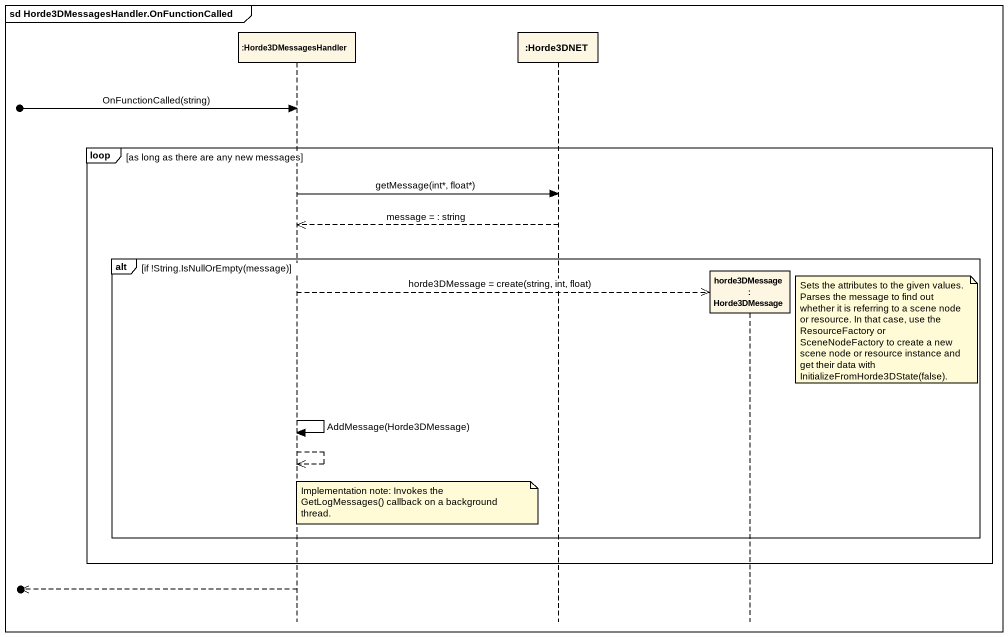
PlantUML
@startuml
mainframe sd Horde3DMessagesHandler.OnFunctionCalled
hide footbox
participant ":Horde3DMessagesHandler" as Horde3DMessagesHandler
participant ":Horde3DNET" as Horde3DNET
participant "horde3DMessage : Horde3DMessage" as horde3DMessage

[o-> Horde3DMessagesHandler : OnFunctionCalled(string)
loop as long as there are any new messages
  Horde3DMessagesHandler -> Horde3DNET : getMessage(int*, float*)
  Horde3DNET -->> Horde3DMessagesHandler : message = : string
  alt if !String.IsNullOrEmpty(message)
    Horde3DMessagesHandler -->> horde3DMessage ** : horde3DMessage = create(string, int, float)
    note right of horde3DMessage : Sets the attributes to the given values. Parses the message to find out whether it is referring to a scene node or resource. In that case, use the ResourceFactory or SceneNodeFactory to create a new scene node or resource instance and get their data with InitializeFromHorde3DState(false).
    Horde3DMessagesHandler -> Horde3DMessagesHandler : AddMessage(Horde3DMessage)
    Horde3DMessagesHandler -->> Horde3DMessagesHandler
    note over Horde3DMessagesHandler : Implementation note: Invokes the GetLogMessages() callback on a background thread.
  end
end
[o<<-- Horde3DMessagesHandler
@enduml
